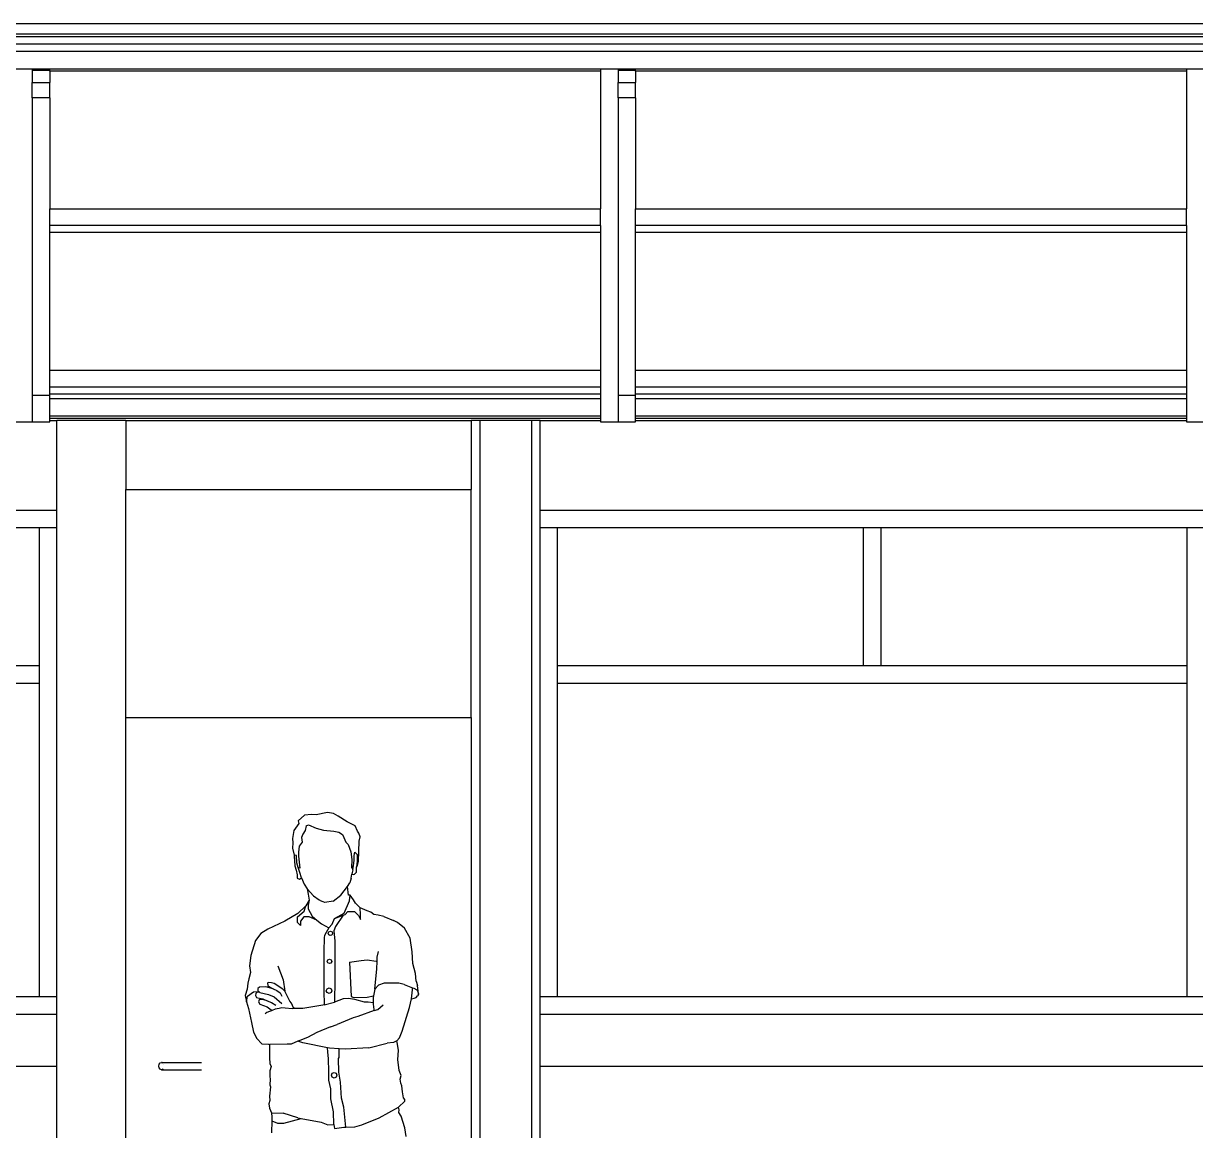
# Model space of a CAD drawing. Header units: metres. Extents: x 258817 to 259192, y 1878716 to 1878911.
# Drawn here: x 259007.113 to 259010.509, y 1878868.376 to 1878871.583 of the extents above; entities that cross this region are included whole.
import ezdxf

# ---------------------------------------------------------------- set-up
doc = ezdxf.new("R2010")
doc.units = ezdxf.units.M
doc.header["$MEASUREMENT"] = 0
doc.layers.add('SectionCutEdges', color=1, linetype='Continuous')
doc.layers.add('Vistas', color=7, linetype='Continuous')

# ---------------------------------------------------------------- blocks, each defined once
blk = doc.blocks.new('010 - Sección longitudinal 2')
for p, q in [((-15.9899, 1.0019), (4.6901, 1.0019)), ((-15.9899, 0.9719), (4.6901, 0.9719)), ((-8.9665, 0.8692), (-8.9665, 0.8653)), ((-8.9157, 0.8653), (-8.9157, 0.8692)), ((-7.3198, 0.8641), (-8.9157, 0.8641)), ((-7.3198, 0.8692), (-7.3198, 0.8641)), ((-7.3198, 0.8641), (-7.3198, 0.4652)), ((-7.269, 0.8692), (-7.269, 0.8653)), ((-7.2182, 0.8653), (-7.2182, 0.8692)), ((-5.6223, 0.8641), (-7.2182, 0.8641)), ((-5.6223, 0.8692), (-5.6223, 0.8641)), ((-5.6223, 0.8641), (-5.6223, 0.4652)), ((-8.9665, 0.7863), (-8.9665, -0.076)), ((-8.9157, 0.7863), (-8.9157, 0.4652)), ((-7.269, 0.7863), (-7.269, -0.076)), ((-7.2182, 0.7863), (-7.2182, 0.4652)), ((-8.9157, 0.4652), (-7.3198, 0.4652)), ((-8.9157, 0.4162), (-8.9157, 0.4652)), ((-7.3198, 0.4162), (-7.3198, 0.4652)), ((-7.2182, 0.4652), (-5.6223, 0.4652)), ((-7.2182, 0.4162), (-7.2182, 0.4652)), ((-5.6223, 0.4162), (-5.6223, 0.4652)), ((-7.3198, 0.4162), (-8.9157, 0.4162)), ((-8.9157, 0.396), (-8.9157, 0.4162)), ((-7.3198, 0.4162), (-7.3198, 0.396)), ((-5.6223, 0.4162), (-7.2182, 0.4162)), ((-7.2182, 0.396), (-7.2182, 0.4162)), ((-5.6223, 0.4162), (-5.6223, 0.396)), ((-7.3198, 0.396), (-8.9157, 0.396)), ((-8.9157, -0.0029), (-8.9157, 0.396)), ((-7.3198, 0.396), (-7.3198, -0.0029)), ((-5.6223, 0.396), (-7.2182, 0.396)), ((-7.2182, -0.0029), (-7.2182, 0.396)), ((-5.6223, 0.396), (-5.6223, -0.0029)), ((-8.9157, -0.0029), (-7.3198, -0.0029)), ((-8.9157, -0.0519), (-8.9157, -0.0029)), ((-7.3198, -0.0029), (-7.3198, -0.0519)), ((-7.2182, -0.0029), (-5.6223, -0.0029)), ((-7.2182, -0.0519), (-7.2182, -0.0029)), ((-5.6223, -0.0029), (-5.6223, -0.0519)), ((-7.3198, -0.0519), (-8.9157, -0.0519)), ((-8.9157, -0.0721), (-8.9157, -0.0519)), ((-7.3198, -0.0519), (-7.3198, -0.0721)), ((-5.6223, -0.0519), (-7.2182, -0.0519)), ((-7.2182, -0.0721), (-7.2182, -0.0519)), ((-5.6223, -0.0519), (-5.6223, -0.0721)), ((-7.3198, -0.0721), (-8.9157, -0.0721)), ((-8.9157, -0.076), (-8.9157, -0.0721)), ((-7.3198, -0.0853), (-8.9157, -0.0853)), ((-7.3198, -0.0721), (-7.3198, -0.0853)), ((-7.3198, -0.0853), (-7.3198, -0.1359)), ((-5.6223, -0.0721), (-7.2182, -0.0721)), ((-7.2182, -0.076), (-7.2182, -0.0721)), ((-5.6223, -0.0853), (-7.2182, -0.0853)), ((-5.6223, -0.0721), (-5.6223, -0.0853)), ((-5.6223, -0.0853), (-5.6223, -0.1359)), ((-9.0173, -0.1522), (-8.9665, -0.1522)), ((-7.3198, -0.1359), (-8.9157, -0.1359)), ((-7.3198, -0.142), (-8.9157, -0.142)), ((-8.9157, -0.1483), (-8.8949, -0.1483)), ((-8.6949, -0.1483), (-8.8949, -0.1483)), ((-8.8949, -0.4083), (-8.8949, -0.1483)), ((-8.6949, -0.1483), (-8.6949, -0.3483)), ((-8.6949, -0.1483), (-7.6949, -0.1483)), ((-7.6949, -0.1483), (-7.6949, -0.3483)), ((-7.6699, -0.1483), (-7.6949, -0.1483)), ((-7.4949, -0.1483), (-7.5199, -0.1483)), ((-7.4949, -0.4083), (-7.4949, -0.1483)), ((-7.4949, -0.1483), (-7.3198, -0.1483)), ((-7.3198, -0.1359), (-7.3198, -0.142)), ((-7.3198, -0.142), (-7.3198, -0.1483)), ((-7.3198, -0.1483), (-7.3198, -0.1522)), ((-7.3198, -0.1522), (-7.269, -0.1522)), ((-5.6223, -0.1359), (-7.2182, -0.1359)), ((-5.6223, -0.142), (-7.2182, -0.142)), ((-7.2182, -0.1483), (-5.6223, -0.1483)), ((-5.6223, -0.1359), (-5.6223, -0.142)), ((-5.6223, -0.142), (-5.6223, -0.1483)), ((-5.6223, -0.1483), (-5.6223, -0.1522)), ((-5.6223, -0.1522), (-5.5715, -0.1522)), ((-8.6949, -0.3483), (-7.6949, -0.3483)), ((-8.6949, -1.0083), (-8.6949, -0.3483)), ((-7.6949, -1.0083), (-7.6949, -0.3483)), ((-11.5449, -0.4083), (-8.8949, -0.4083)), ((-8.8949, -0.4591), (-8.8949, -0.4083)), ((-7.4949, -0.4591), (-7.4949, -0.4083)), ((-7.4949, -0.4083), (-3.6949, -0.4083)), ((-8.9457, -0.4591), (-9.5447, -0.4591)), ((-8.8949, -0.4591), (-8.9457, -0.4591)), ((-8.9457, -0.8591), (-8.9457, -0.4591)), ((-8.8949, -1.8175), (-8.8949, -0.4591)), ((-7.4949, -1.8175), (-7.4949, -0.4591)), ((-7.4441, -0.4591), (-7.4949, -0.4591)), ((-7.4441, -0.8591), (-7.4441, -0.4591)), ((-6.5576, -0.4591), (-7.4441, -0.4591)), ((-6.5576, -0.8591), (-6.5576, -0.4591)), ((-6.5068, -0.4591), (-6.5576, -0.4591)), ((-5.6203, -0.4591), (-6.5068, -0.4591)), ((-6.5068, -0.8591), (-6.5068, -0.4591)), ((-5.6203, -0.8591), (-5.6203, -0.4591)), ((-5.5695, -0.4591), (-5.6203, -0.4591)), ((-8.9457, -0.8591), (-9.5447, -0.8591)), ((-8.9457, -0.9099), (-8.9457, -0.8591)), ((-7.4441, -0.9099), (-7.4441, -0.8591)), ((-6.5576, -0.8591), (-7.4441, -0.8591)), ((-6.5068, -0.8591), (-6.5576, -0.8591)), ((-5.6203, -0.8591), (-6.5068, -0.8591)), ((-5.6203, -0.9099), (-5.6203, -0.8591)), ((-8.9457, -0.9099), (-10.1945, -0.9099)), ((-8.9457, -1.8175), (-8.9457, -0.9099)), ((-7.4441, -1.8175), (-7.4441, -0.9099)), ((-5.6203, -0.9099), (-7.4441, -0.9099)), ((-5.6203, -1.8175), (-5.6203, -0.9099)), ((-8.6949, -1.0083), (-8.6449, -1.0083)), ((-8.6949, -2.6483), (-8.6949, -1.0083)), ((-8.6449, -1.0083), (-7.7449, -1.0083)), ((-7.7449, -1.0083), (-7.6949, -1.0083)), ((-7.6949, -1.0083), (-7.6949, -2.6483)), ((-8.1569, -1.2894), (-8.1777, -1.2914)), ((-8.1441, -1.2904), (-8.1569, -1.2894)), ((-8.1111, -1.2838), (-8.1441, -1.2904)), ((-8.0938, -1.287), (-8.1111, -1.2838)), ((-8.0797, -1.2947), (-8.0938, -1.287)), ((-8.194, -1.3154), (-8.2088, -1.3363)), ((-8.1777, -1.2914), (-8.1955, -1.3075)), ((-8.1955, -1.3075), (-8.194, -1.3154)), ((-8.1731, -1.3227), (-8.1752, -1.3354)), ((-8.1731, -1.3227), (-8.1659, -1.3192)), ((-8.1659, -1.3192), (-8.1441, -1.3292)), ((-8.0536, -1.3105), (-8.0797, -1.2947)), ((-8.0421, -1.3161), (-8.0536, -1.3105)), ((-8.0306, -1.3219), (-8.0421, -1.3161)), ((-8.0239, -1.3382), (-8.0306, -1.3219)), ((-8.2088, -1.3363), (-8.2119, -1.3586)), ((-8.1819, -1.3463), (-8.1859, -1.3558)), ((-8.1859, -1.3558), (-8.1841, -1.3701)), ((-8.1752, -1.3354), (-8.1819, -1.3463)), ((-8.1441, -1.3292), (-8.1224, -1.3352)), ((-8.1224, -1.3352), (-8.0921, -1.3379)), ((-8.0921, -1.3379), (-8.0779, -1.3403)), ((-8.0779, -1.3403), (-8.0672, -1.3474)), ((-8.0672, -1.3474), (-8.0638, -1.3564)), ((-8.0638, -1.3564), (-8.0575, -1.3694)), ((-8.0205, -1.3436), (-8.0239, -1.3382)), ((-8.0166, -1.3541), (-8.0205, -1.3436)), ((-8.019, -1.3667), (-8.0166, -1.3541)), ((-8.2119, -1.3586), (-8.2109, -1.3713)), ((-8.2109, -1.3713), (-8.2119, -1.3873)), ((-8.2119, -1.3873), (-8.2079, -1.4073)), ((-8.1928, -1.3815), (-8.1953, -1.399)), ((-8.1841, -1.3701), (-8.1928, -1.3815)), ((-8.0575, -1.3694), (-8.0506, -1.3762)), ((-8.0506, -1.3762), (-8.0436, -1.3975)), ((-8.0203, -1.3971), (-8.019, -1.3667)), ((-8.2079, -1.4073), (-8.2072, -1.4109)), ((-8.2009, -1.4086), (-8.2079, -1.4073)), ((-8.2072, -1.4109), (-8.2061, -1.4237)), ((-8.2061, -1.4237), (-8.2055, -1.4381)), ((-8.1997, -1.4294), (-8.2009, -1.4086)), ((-8.1953, -1.399), (-8.1945, -1.4102)), ((-8.1945, -1.4102), (-8.1931, -1.4278)), ((-8.0436, -1.3975), (-8.0402, -1.4196)), ((-8.0402, -1.4196), (-8.0415, -1.4437)), ((-8.0352, -1.4371), (-8.0336, -1.4228)), ((-8.0336, -1.4084), (-8.0318, -1.3989)), ((-8.0336, -1.4228), (-8.0336, -1.4084)), ((-8.0318, -1.3989), (-8.0246, -1.4053)), ((-8.025, -1.4245), (-8.0273, -1.4421)), ((-8.0246, -1.4053), (-8.025, -1.4245)), ((-8.0236, -1.4369), (-8.0207, -1.4244)), ((-8.0207, -1.4244), (-8.0203, -1.3971)), ((-8.2055, -1.4381), (-8.2015, -1.4503)), ((-8.2015, -1.4503), (-8.1988, -1.4645)), ((-8.1957, -1.4433), (-8.1997, -1.4294)), ((-8.1906, -1.4579), (-8.1957, -1.4433)), ((-8.1914, -1.4453), (-8.1957, -1.4433)), ((-8.1931, -1.4278), (-8.1914, -1.4453)), ((-8.186, -1.4733), (-8.1906, -1.4579)), ((-8.0415, -1.4437), (-8.0399, -1.4436)), ((-8.0392, -1.4576), (-8.0402, -1.4625)), ((-8.0399, -1.4436), (-8.0352, -1.4371)), ((-8.0378, -1.4497), (-8.0392, -1.4576)), ((-8.0378, -1.4497), (-8.0352, -1.4371)), ((-8.0327, -1.4624), (-8.0272, -1.4566)), ((-8.0273, -1.4421), (-8.0236, -1.4369)), ((-8.0272, -1.4566), (-8.0273, -1.4421)), ((-8.1988, -1.4645), (-8.1992, -1.4741)), ((-8.1992, -1.4741), (-8.1917, -1.477)), ((-8.1917, -1.477), (-8.186, -1.4733)), ((-8.186, -1.4733), (-8.1786, -1.491)), ((-8.1786, -1.491), (-8.17, -1.5046)), ((-8.0532, -1.4978), (-8.0461, -1.4875)), ((-8.0421, -1.4735), (-8.0461, -1.4875)), ((-8.0421, -1.4735), (-8.0402, -1.4625)), ((-8.0402, -1.4625), (-8.0356, -1.4637)), ((-8.0356, -1.4637), (-8.0327, -1.4624)), ((-8.17, -1.5046), (-8.1517, -1.5248)), ((-8.17, -1.5046), (-8.1665, -1.5202)), ((-8.1665, -1.5202), (-8.1641, -1.5377)), ((-8.1517, -1.5248), (-8.1349, -1.537)), ((-8.0941, -1.5409), (-8.0718, -1.5234)), ((-8.0718, -1.5234), (-8.0532, -1.4978)), ((-8.0502, -1.5232), (-8.0532, -1.4978)), ((-8.0453, -1.5235), (-8.0502, -1.5232)), ((-8.0473, -1.54), (-8.0453, -1.5235)), ((-8.0356, -1.5362), (-8.0453, -1.5235)), ((-8.1734, -1.5545), (-8.197, -1.5762)), ((-8.1786, -1.5693), (-8.1734, -1.5545)), ((-8.1641, -1.5377), (-8.1734, -1.5545)), ((-8.1641, -1.5377), (-8.1671, -1.5518)), ((-8.1671, -1.5518), (-8.1671, -1.563)), ((-8.1349, -1.537), (-8.1282, -1.5409)), ((-8.1183, -1.5444), (-8.1282, -1.5409)), ((-8.0941, -1.5409), (-8.1183, -1.5444)), ((-8.063, -1.5751), (-8.0473, -1.54)), ((-8.0299, -1.5459), (-8.0356, -1.5362)), ((-8.0167, -1.56), (-8.0299, -1.5459)), ((-8.0157, -1.5789), (-8.0167, -1.56)), ((-7.9959, -1.5683), (-8.0167, -1.56)), ((-8.197, -1.5762), (-8.2344, -1.598)), ((-8.1983, -1.5857), (-8.1786, -1.5693)), ((-8.1983, -1.6023), (-8.1983, -1.5857)), ((-8.1797, -1.5857), (-8.1893, -1.5985)), ((-8.1636, -1.5857), (-8.1797, -1.5857)), ((-8.1671, -1.563), (-8.1551, -1.5839)), ((-8.1415, -1.5951), (-8.1636, -1.5857)), ((-8.1551, -1.5839), (-8.1415, -1.5951)), ((-8.1415, -1.5951), (-8.1279, -1.6064)), ((-8.0976, -1.6073), (-8.0909, -1.591)), ((-8.0909, -1.591), (-8.063, -1.5751)), ((-8.0909, -1.591), (-8.0651, -1.5811)), ((-8.0651, -1.5811), (-8.0878, -1.6142)), ((-8.0651, -1.5811), (-8.0594, -1.5789)), ((-8.0594, -1.5789), (-8.0516, -1.5709)), ((-8.0516, -1.5709), (-8.0324, -1.5709)), ((-8.0324, -1.5709), (-8.0212, -1.5824)), ((-8.0212, -1.5824), (-8.0157, -1.594)), ((-8.0157, -1.594), (-8.0157, -1.5789)), ((-7.9856, -1.5728), (-7.9959, -1.5683)), ((-7.9765, -1.5793), (-7.9856, -1.5728)), ((-7.9638, -1.5813), (-7.9765, -1.5793)), ((-7.9481, -1.5846), (-7.9638, -1.5813)), ((-7.9481, -1.5846), (-7.9197, -1.5967)), ((-8.2836, -1.6217), (-8.304, -1.6344)), ((-8.2344, -1.598), (-8.2836, -1.6217)), ((-8.1893, -1.6114), (-8.1983, -1.6023)), ((-8.1893, -1.5985), (-8.1893, -1.6114)), ((-8.1279, -1.6064), (-8.107, -1.6182)), ((-8.107, -1.6182), (-8.1182, -1.6377)), ((-8.1089, -1.6337), (-8.1069, -1.6292)), ((-8.107, -1.6182), (-8.0976, -1.6073)), ((-8.1069, -1.6292), (-8.1023, -1.6275)), ((-8.1023, -1.6275), (-8.0978, -1.6296)), ((-8.0978, -1.6296), (-8.0961, -1.6342)), ((-8.0878, -1.6142), (-8.0923, -1.6262)), ((-8.0923, -1.6262), (-8.0892, -1.6565)), ((-7.9081, -1.6023), (-7.9197, -1.5967)), ((-7.8882, -1.6184), (-7.9081, -1.6023)), ((-7.8718, -1.6478), (-7.8882, -1.6184)), ((-8.3196, -1.6547), (-8.3329, -1.6976)), ((-8.304, -1.6344), (-8.3196, -1.6547)), ((-8.1206, -1.6452), (-8.1219, -1.6869)), ((-8.1197, -1.6405), (-8.1206, -1.6452)), ((-8.1182, -1.6377), (-8.1197, -1.6405)), ((-8.1073, -1.6383), (-8.1089, -1.6337)), ((-8.1028, -1.6404), (-8.1073, -1.6383)), ((-8.0982, -1.6387), (-8.1028, -1.6404)), ((-8.0961, -1.6342), (-8.0982, -1.6387)), ((-8.0892, -1.6565), (-8.0892, -1.7672)), ((-7.8655, -1.6874), (-7.8718, -1.6478)), ((-8.3329, -1.6976), (-8.3369, -1.7278)), ((-8.1219, -1.6869), (-8.1219, -1.8007)), ((-7.9674, -1.7031), (-7.9632, -1.686)), ((-7.8633, -1.721), (-7.8655, -1.6874)), ((-8.3369, -1.7278), (-8.3337, -1.7468)), ((-8.255, -1.7279), (-8.2393, -1.7683)), ((-8.1116, -1.7149), (-8.1095, -1.7104)), ((-8.1099, -1.7195), (-8.1116, -1.7149)), ((-8.1055, -1.7215), (-8.1099, -1.7195)), ((-8.1095, -1.7104), (-8.1049, -1.7087)), ((-8.1009, -1.7199), (-8.1055, -1.7215)), ((-8.1049, -1.7087), (-8.1005, -1.7108)), ((-8.0988, -1.7154), (-8.1009, -1.7199)), ((-8.1005, -1.7108), (-8.0988, -1.7154)), ((-8.047, -1.7172), (-8.0137, -1.7125)), ((-8.047, -1.7172), (-8.0422, -1.8165)), ((-8.0137, -1.7125), (-7.9961, -1.7109)), ((-7.9961, -1.7109), (-7.9699, -1.7148)), ((-7.9699, -1.7148), (-7.9674, -1.7152)), ((-7.9675, -1.7368), (-7.9674, -1.7152)), ((-7.9674, -1.7152), (-7.9674, -1.7031)), ((-7.8559, -1.7502), (-7.8633, -1.721)), ((-8.3387, -1.7653), (-8.3416, -1.7778)), ((-8.3337, -1.7468), (-8.3387, -1.7653)), ((-7.9736, -1.7958), (-7.9675, -1.7368)), ((-7.8544, -1.7726), (-7.8559, -1.7502)), ((-8.3435, -1.7954), (-8.3494, -1.8137)), ((-8.3416, -1.7778), (-8.3435, -1.7954)), ((-8.3123, -1.7935), (-8.3128, -1.7999)), ((-8.3075, -1.7892), (-8.3123, -1.7935)), ((-8.2899, -1.7884), (-8.3075, -1.7892)), ((-8.2682, -1.794), (-8.2899, -1.7884)), ((-8.2831, -1.7759), (-8.2852, -1.7783)), ((-8.2852, -1.7783), (-8.2837, -1.7845)), ((-8.2837, -1.7845), (-8.279, -1.7888)), ((-8.2735, -1.7771), (-8.2831, -1.7759)), ((-8.279, -1.7888), (-8.2682, -1.794)), ((-8.2657, -1.7789), (-8.2735, -1.7771)), ((-8.2682, -1.794), (-8.2573, -1.7993)), ((-8.2404, -1.7959), (-8.2657, -1.7789)), ((-8.2573, -1.7993), (-8.2483, -1.8059)), ((-8.2354, -1.8003), (-8.2404, -1.7959)), ((-8.2393, -1.7683), (-8.2344, -1.8012)), ((-8.1143, -1.7998), (-8.1119, -1.7942)), ((-8.1119, -1.8055), (-8.1143, -1.7998)), ((-8.1119, -1.7942), (-8.1063, -1.7918)), ((-8.1063, -1.7918), (-8.1006, -1.7942)), ((-8.1006, -1.7942), (-8.0983, -1.7998)), ((-8.0983, -1.7998), (-8.1006, -1.8055)), ((-8.0892, -1.7672), (-8.0907, -1.8329)), ((-7.9736, -1.7958), (-7.9772, -1.8144)), ((-7.9628, -1.784), (-7.9736, -1.7958)), ((-7.9463, -1.7779), (-7.9628, -1.784)), ((-7.9046, -1.7776), (-7.9463, -1.7779)), ((-7.8891, -1.7816), (-7.9046, -1.7776)), ((-7.8891, -1.7816), (-7.865, -1.7912)), ((-7.8678, -1.8232), (-7.8644, -1.7978)), ((-7.865, -1.7912), (-7.8607, -1.7928)), ((-7.8644, -1.7978), (-7.865, -1.7912)), ((-7.8607, -1.7928), (-7.8522, -1.7974)), ((-7.8544, -1.7726), (-7.8503, -1.7847)), ((-7.8522, -1.7974), (-7.8491, -1.8027)), ((-7.8468, -1.8086), (-7.8503, -1.7847)), ((-8.9457, -1.8175), (-10.1945, -1.8175)), ((-8.8949, -1.8175), (-8.9457, -1.8175)), ((-8.8949, -1.8683), (-8.8949, -1.8175)), ((-8.3494, -1.8137), (-8.3458, -1.8326)), ((-8.3458, -1.8326), (-8.3423, -1.8153)), ((-8.3458, -1.8326), (-8.34, -1.851)), ((-8.3423, -1.8153), (-8.3252, -1.8034)), ((-8.3252, -1.8034), (-8.3097, -1.8024)), ((-8.3181, -1.8077), (-8.3199, -1.8138)), ((-8.3199, -1.8138), (-8.3169, -1.8195)), ((-8.3145, -1.8045), (-8.3181, -1.8077)), ((-8.3169, -1.8195), (-8.3123, -1.8208)), ((-8.3065, -1.8049), (-8.3145, -1.8045)), ((-8.3128, -1.7999), (-8.3097, -1.8024)), ((-8.3123, -1.8208), (-8.298, -1.823)), ((-8.3093, -1.8264), (-8.3111, -1.8326)), ((-8.3111, -1.8326), (-8.3068, -1.8393)), ((-8.3097, -1.8024), (-8.3065, -1.8049)), ((-8.3013, -1.8255), (-8.3093, -1.8264)), ((-8.3065, -1.8049), (-8.2815, -1.8105)), ((-8.295, -1.8268), (-8.3013, -1.8255)), ((-8.298, -1.823), (-8.2856, -1.8288)), ((-8.2856, -1.8288), (-8.295, -1.8268)), ((-8.2856, -1.8288), (-8.2733, -1.8345)), ((-8.2815, -1.8105), (-8.2654, -1.8178)), ((-8.2654, -1.8178), (-8.2435, -1.8366)), ((-8.2483, -1.8059), (-8.2433, -1.816)), ((-8.2344, -1.8012), (-8.2354, -1.8003)), ((-8.2201, -1.8299), (-8.2344, -1.8012)), ((-8.215, -1.836), (-8.2201, -1.8299)), ((-8.1219, -1.8007), (-8.121, -1.8408)), ((-8.121, -1.8408), (-8.0907, -1.8329)), ((-8.1063, -1.8079), (-8.1119, -1.8055)), ((-8.1006, -1.8055), (-8.1063, -1.8079)), ((-8.0652, -1.8236), (-8.0907, -1.8329)), ((-8.0508, -1.8226), (-8.0652, -1.8236)), ((-8.0318, -1.8255), (-8.0508, -1.8226)), ((-8.0422, -1.8165), (-8.0347, -1.8194)), ((-8.0347, -1.8194), (-7.9963, -1.819)), ((-8.0041, -1.8335), (-8.0318, -1.8255)), ((-7.9928, -1.8335), (-8.0041, -1.8335)), ((-7.9963, -1.819), (-7.9772, -1.8144)), ((-7.9784, -1.8346), (-7.9928, -1.8335)), ((-7.9782, -1.8194), (-7.9784, -1.8346)), ((-7.9772, -1.8144), (-7.9782, -1.8194)), ((-7.8736, -1.8482), (-7.8678, -1.8232)), ((-7.8678, -1.8232), (-7.86, -1.8212)), ((-7.86, -1.8212), (-7.8537, -1.82)), ((-7.8537, -1.82), (-7.8503, -1.8145)), ((-7.8468, -1.8102), (-7.8503, -1.8145)), ((-7.8491, -1.8027), (-7.8468, -1.8086)), ((-7.8468, -1.8086), (-7.8468, -1.8102)), ((-7.4949, -1.8683), (-7.4949, -1.8175)), ((-7.4441, -1.8175), (-7.4949, -1.8175)), ((-5.6203, -1.8175), (-7.4441, -1.8175)), ((-5.5695, -1.8175), (-5.6203, -1.8175)), ((-8.34, -1.851), (-8.3315, -1.8918)), ((-8.3068, -1.8393), (-8.2856, -1.8469)), ((-8.2862, -1.8627), (-8.2913, -1.8666)), ((-8.2711, -1.857), (-8.2862, -1.8627)), ((-8.2856, -1.8469), (-8.2784, -1.852)), ((-8.2784, -1.852), (-8.2711, -1.857)), ((-8.2733, -1.8345), (-8.2607, -1.8417)), ((-8.2622, -1.8537), (-8.2711, -1.857)), ((-8.2509, -1.8512), (-8.2622, -1.8537)), ((-8.2434, -1.8495), (-8.2509, -1.8512)), ((-8.2336, -1.8503), (-8.2434, -1.8495)), ((-8.213, -1.852), (-8.2336, -1.8503)), ((-8.209, -1.8492), (-8.215, -1.836)), ((-8.2032, -1.8519), (-8.213, -1.852)), ((-8.2032, -1.8519), (-8.209, -1.8492)), ((-8.1826, -1.8516), (-8.2032, -1.8519)), ((-8.1247, -1.8415), (-8.1826, -1.8516)), ((-8.121, -1.8408), (-8.1247, -1.8415)), ((-7.976, -1.8577), (-8.0227, -1.8747)), ((-7.9784, -1.8346), (-7.9785, -1.8387)), ((-7.9785, -1.8387), (-7.9765, -1.8542)), ((-7.9765, -1.8542), (-7.976, -1.8577)), ((-7.976, -1.8577), (-7.9654, -1.8539)), ((-7.9654, -1.8539), (-7.9493, -1.8407)), ((-7.8943, -1.9173), (-7.8736, -1.8482)), ((-11.5449, -1.8683), (-8.8949, -1.8683)), ((-8.8949, -2.0183), (-8.8949, -1.8683)), ((-8.3315, -1.8918), (-8.325, -1.9199)), ((-8.1021, -1.9047), (-8.0825, -1.8975)), ((-8.0367, -1.8781), (-8.0825, -1.8975)), ((-8.0227, -1.8747), (-8.0367, -1.8781)), ((-7.4949, -1.8683), (-3.6949, -1.8683)), ((-7.4949, -2.0183), (-7.4949, -1.8683)), ((-8.325, -1.9199), (-8.3155, -1.9384)), ((-8.1422, -1.921), (-8.1688, -1.9358)), ((-8.1021, -1.9047), (-8.1422, -1.921)), ((-7.9024, -1.9365), (-7.8943, -1.9173)), ((-8.3155, -1.9384), (-8.3015, -1.9539)), ((-8.3015, -1.9539), (-8.2823, -1.9552)), ((-8.2823, -1.9552), (-8.2793, -1.9562)), ((-8.2275, -1.9552), (-8.2793, -1.9562)), ((-8.2793, -1.9562), (-8.2792, -1.963)), ((-8.2792, -1.963), (-8.2789, -1.9947)), ((-8.2163, -1.9551), (-8.2275, -1.9552)), ((-8.1971, -1.9463), (-8.2163, -1.9551)), ((-8.1915, -1.9438), (-8.1971, -1.9463)), ((-8.182, -1.951), (-8.1971, -1.9463)), ((-8.1688, -1.9358), (-8.1915, -1.9438)), ((-8.1107, -1.9652), (-8.182, -1.951)), ((-8.1098, -1.977), (-8.1107, -1.9652)), ((-8.1049, -1.9663), (-8.1107, -1.9652)), ((-8.077, -1.968), (-8.1049, -1.9663)), ((-8.0772, -1.977), (-8.077, -1.968)), ((-8.0601, -1.969), (-8.077, -1.968)), ((-7.9913, -1.9652), (-8.0601, -1.969)), ((-7.9913, -1.9652), (-7.9381, -1.9516)), ((-7.9197, -1.9504), (-7.9381, -1.9516)), ((-7.9101, -1.9447), (-7.9197, -1.9504)), ((-7.9101, -1.9447), (-7.9024, -1.9365)), ((-7.9093, -1.9492), (-7.9101, -1.9447)), ((-7.905, -1.9731), (-7.9093, -1.9492)), ((-8.2789, -1.9947), (-8.2779, -2.0107)), ((-8.1084, -1.9968), (-8.1098, -1.977)), ((-8.1075, -2.0337), (-8.1084, -1.9968)), ((-8.0787, -1.9958), (-8.0774, -1.9933)), ((-8.078, -2.0359), (-8.0787, -1.9958)), ((-8.0774, -1.9933), (-8.0772, -1.977)), ((-7.9068, -1.9987), (-7.905, -1.9731)), ((-7.9037, -2.0306), (-7.9068, -1.9987)), ((-11.5449, -2.0183), (-8.8949, -2.0183)), ((-8.8949, -2.6483), (-8.8949, -2.0183)), ((-8.5996, -2.0183), (-8.5986, -2.0131)), ((-8.5986, -2.0235), (-8.5996, -2.0183)), ((-8.5986, -2.0131), (-8.5957, -2.0093)), ((-8.5957, -2.0273), (-8.5986, -2.0235)), ((-8.5957, -2.0093), (-8.5919, -2.0079)), ((-8.5919, -2.0287), (-8.5957, -2.0273)), ((-8.5919, -2.0079), (-8.588, -2.0093)), ((-8.5899, -2.0079), (-8.5919, -2.0079)), ((-8.588, -2.0273), (-8.5919, -2.0287)), ((-8.5919, -2.0287), (-8.5692, -2.0287)), ((-8.5899, -2.0079), (-8.5883, -2.0079)), ((-8.5883, -2.0079), (-8.5864, -2.0079)), ((-8.5873, -2.0264), (-8.588, -2.0273)), ((-8.5864, -2.0079), (-8.5841, -2.0079)), ((-8.5854, -2.0128), (-8.5852, -2.0131)), ((-8.5841, -2.0079), (-8.5815, -2.0079)), ((-8.5815, -2.0079), (-8.5786, -2.0079)), ((-8.5786, -2.0079), (-8.5755, -2.0079)), ((-8.5755, -2.0079), (-8.5692, -2.0079)), ((-8.5692, -2.0079), (-8.476, -2.0079)), ((-8.5692, -2.0287), (-8.476, -2.0287)), ((-8.2776, -2.0321), (-8.278, -2.0482)), ((-8.2779, -2.0107), (-8.2746, -2.0197)), ((-8.2746, -2.0197), (-8.2776, -2.0321)), ((-8.1075, -2.0593), (-8.1075, -2.0337)), ((-8.097, -2.0391), (-8.0914, -2.0368)), ((-8.0914, -2.0368), (-8.0857, -2.0391)), ((-8.0737, -2.0644), (-8.078, -2.0359)), ((-7.8975, -2.0454), (-7.9037, -2.0306)), ((-7.4949, -2.0183), (-3.6949, -2.0183)), ((-7.4949, -2.6483), (-7.4949, -2.0183)), ((-8.278, -2.0482), (-8.2772, -2.0561)), ((-8.2772, -2.0561), (-8.2775, -2.0722)), ((-8.1016, -2.0843), (-8.1075, -2.0593)), ((-8.0994, -2.0448), (-8.097, -2.0391)), ((-8.097, -2.0505), (-8.0994, -2.0448)), ((-8.0914, -2.0528), (-8.097, -2.0505)), ((-8.0857, -2.0505), (-8.0914, -2.0528)), ((-8.0857, -2.0391), (-8.0834, -2.0448)), ((-8.0834, -2.0448), (-8.0857, -2.0505)), ((-8.0705, -2.1108), (-8.0737, -2.0644)), ((-7.9, -2.0563), (-7.8975, -2.0454)), ((-7.898, -2.0674), (-7.9, -2.0563)), ((-7.8954, -2.075), (-7.898, -2.0674)), ((-8.2756, -2.0783), (-8.2791, -2.1053)), ((-8.2791, -2.1053), (-8.2784, -2.1181)), ((-8.2775, -2.0722), (-8.2756, -2.0783)), ((-8.1016, -2.1132), (-8.1016, -2.0843)), ((-7.8936, -2.0925), (-7.8954, -2.075)), ((-7.8905, -2.1099), (-7.8936, -2.0925)), ((-8.2784, -2.1181), (-8.2806, -2.1275)), ((-8.2806, -2.1275), (-8.279, -2.1402)), ((-8.0936, -2.1508), (-8.1016, -2.1132)), ((-8.0638, -2.1372), (-8.0705, -2.1108)), ((-8.0579, -2.1949), (-8.0638, -2.1372)), ((-7.9614, -2.1679), (-7.9051, -2.1372)), ((-7.9051, -2.1372), (-7.8864, -2.1197)), ((-7.9031, -2.145), (-7.9051, -2.1372)), ((-7.8864, -2.1149), (-7.8905, -2.1099)), ((-7.8864, -2.1197), (-7.8864, -2.1149)), ((-8.279, -2.1402), (-8.2735, -2.1535)), ((-8.2735, -2.1535), (-8.2398, -2.1545)), ((-8.2735, -2.1535), (-8.2721, -2.1663)), ((-8.2721, -2.1725), (-8.2722, -2.1771)), ((-8.2721, -2.1663), (-8.2721, -2.1725)), ((-8.197, -2.168), (-8.2398, -2.1545)), ((-8.2371, -2.184), (-8.1872, -2.1698)), ((-8.197, -2.168), (-8.1872, -2.1698)), ((-8.1872, -2.1698), (-8.1291, -2.1804)), ((-8.0922, -2.1876), (-8.0936, -2.1508)), ((-8.0118, -2.1886), (-7.9614, -2.1679)), ((-7.9046, -2.1529), (-7.9031, -2.145)), ((-7.897, -2.1632), (-7.9046, -2.1529)), ((-7.8866, -2.1969), (-7.897, -2.1632)), ((-8.2722, -2.1771), (-8.2728, -2.2112)), ((-8.2722, -2.1771), (-8.256, -2.184)), ((-8.256, -2.184), (-8.2371, -2.184)), ((-8.1291, -2.1804), (-8.1098, -2.1882)), ((-8.1098, -2.1882), (-8.0944, -2.1877)), ((-8.0944, -2.1877), (-8.0922, -2.1876)), ((-8.0922, -2.1876), (-8.0908, -2.1988)), ((-8.0908, -2.1988), (-8.0638, -2.195)), ((-8.0638, -2.195), (-8.0579, -2.1949)), ((-8.0579, -2.1949), (-8.0318, -2.1945)), ((-8.0318, -2.1945), (-8.0118, -2.1886)), ((-7.8828, -2.2223), (-7.8866, -2.1969))]:
    blk.add_line(p, q)
at = {"layer": 'SectionCutEdges'}
for p, q in [((4.6901, 0.9634), (-15.9899, 0.9634)), ((-15.9899, 0.9427), (4.6901, 0.9427)), ((-15.9899, 0.9219), (4.6901, 0.9219)), ((-8.9665, 0.8692), (-9.0173, 0.8692)), ((-8.9157, 0.8692), (-8.9665, 0.8692)), ((-8.9157, 0.8653), (-8.9665, 0.8653)), ((-8.9665, 0.8653), (-8.9665, 0.8311)), ((-7.3198, 0.8692), (-8.9157, 0.8692)), ((-8.9157, 0.8641), (-8.9157, 0.8653)), ((-8.9157, 0.8641), (-8.9157, 0.8311)), ((-7.269, 0.8692), (-7.3198, 0.8692)), ((-7.2182, 0.8692), (-7.269, 0.8692)), ((-7.2182, 0.8653), (-7.269, 0.8653)), ((-7.269, 0.8653), (-7.269, 0.8311)), ((-5.6223, 0.8692), (-7.2182, 0.8692)), ((-7.2182, 0.8641), (-7.2182, 0.8653)), ((-7.2182, 0.8641), (-7.2182, 0.8311)), ((-5.5715, 0.8692), (-5.6223, 0.8692)), ((-8.9665, 0.8311), (-8.9157, 0.8311)), ((-8.9665, 0.7863), (-8.9665, 0.8311)), ((-8.9157, 0.7863), (-8.9157, 0.8311)), ((-7.269, 0.8311), (-7.2182, 0.8311)), ((-7.269, 0.7863), (-7.269, 0.8311)), ((-7.2182, 0.7863), (-7.2182, 0.8311)), ((-8.9157, 0.7863), (-8.9665, 0.7863)), ((-7.2182, 0.7863), (-7.269, 0.7863)), ((-8.9157, -0.076), (-8.9665, -0.076)), ((-8.9665, -0.076), (-8.9665, -0.1522)), ((-8.9157, -0.0853), (-8.9157, -0.076)), ((-8.9157, -0.1359), (-8.9157, -0.0853)), ((-7.2182, -0.076), (-7.269, -0.076)), ((-7.269, -0.076), (-7.269, -0.1522)), ((-7.2182, -0.0853), (-7.2182, -0.076)), ((-7.2182, -0.1359), (-7.2182, -0.0853)), ((-8.9665, -0.1522), (-8.9157, -0.1522)), ((-8.9157, -0.142), (-8.9157, -0.1359)), ((-8.9157, -0.1483), (-8.9157, -0.142)), ((-8.9157, -0.1522), (-8.9157, -0.1483)), ((-7.6699, -0.1483), (-7.6699, -0.3483)), ((-7.5199, -0.1483), (-7.6699, -0.1483)), ((-7.5199, -0.1483), (-7.5199, -2.6483)), ((-7.269, -0.1522), (-7.2182, -0.1522)), ((-7.2182, -0.142), (-7.2182, -0.1359)), ((-7.2182, -0.1483), (-7.2182, -0.142)), ((-7.2182, -0.1522), (-7.2182, -0.1483)), ((-7.6699, -0.3483), (-7.6699, -2.6483))]:
    blk.add_line(p, q, dxfattribs=at)

msp = doc.modelspace()

# ---------------------------------------------------------------- block references
at = {"layer": 'Vistas'}
msp.add_blockref('010 - Sección longitudinal 2', (259016.10486, 1878870.58089), dxfattribs=at)

doc.saveas('drawing.dxf')
